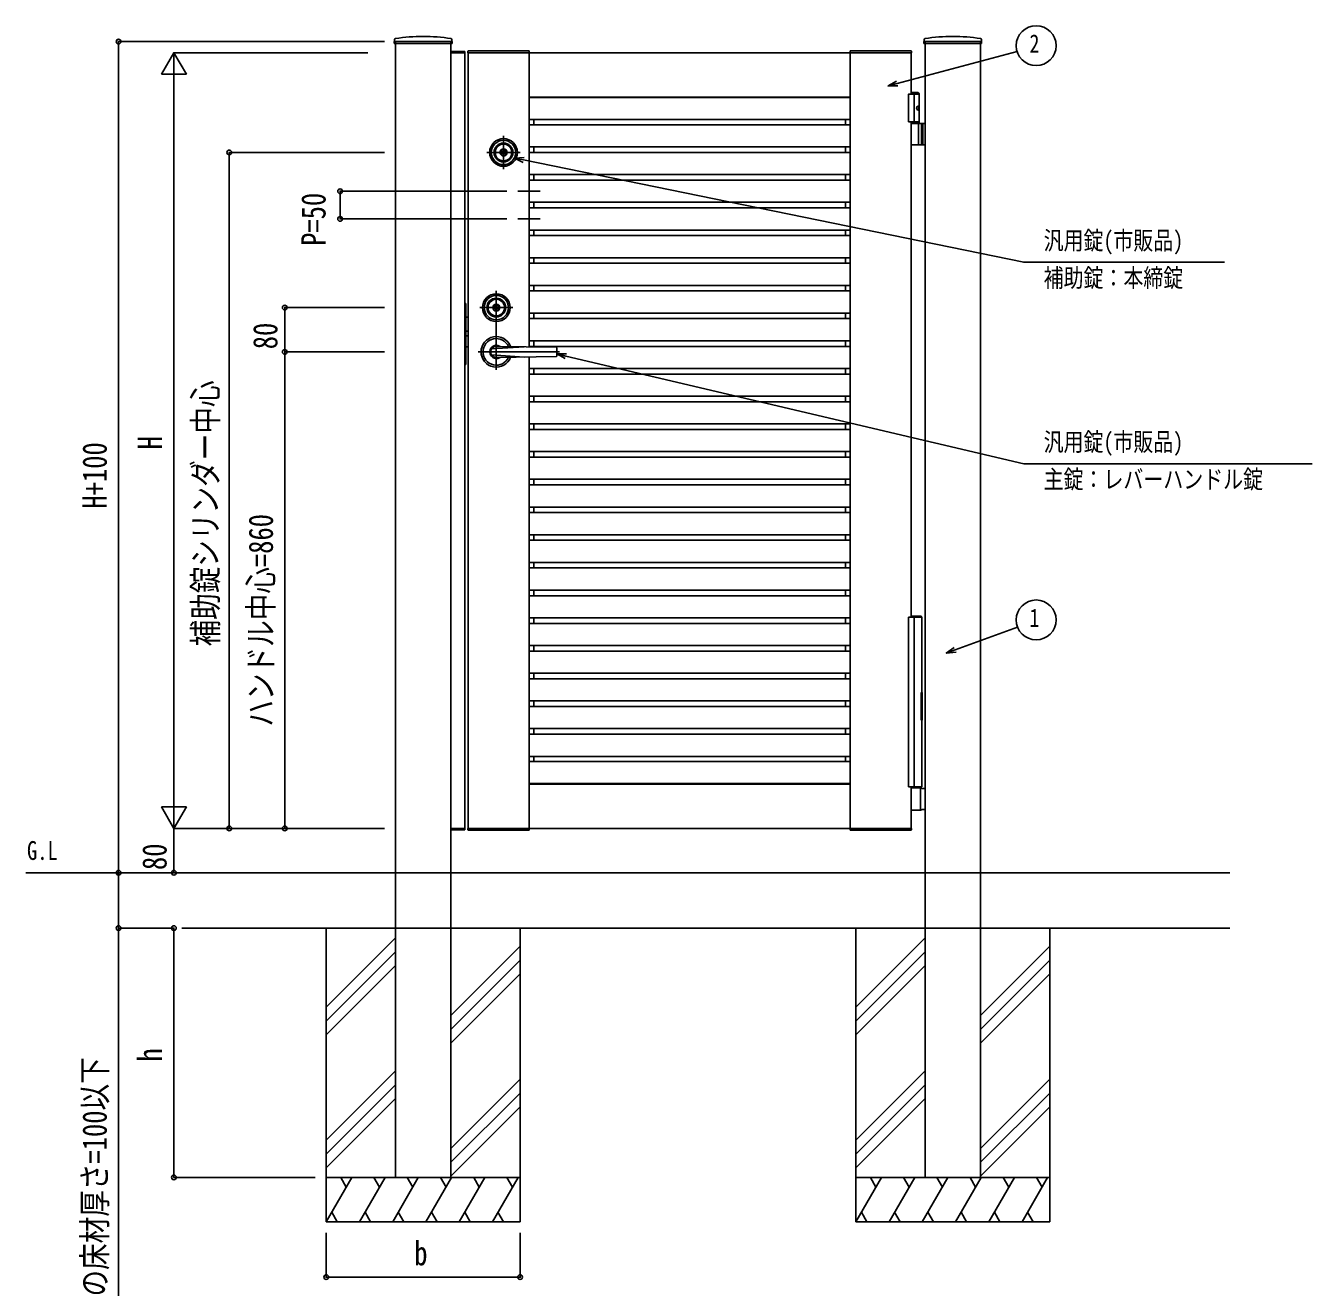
# Model space of a CAD drawing. Units: millimetres, scale not verified. Extents: x -4205 to 4205, y -2970 to 2970.
# Drawn here: x -1203 to 1119, y -976 to 1301 of the extents above; entities that cross this region are included whole.
import ezdxf
from ezdxf.enums import TextEntityAlignment as Align

# ---------------------------------------------------------------- set-up
doc = ezdxf.new("R2010")
doc.units = ezdxf.units.MM
doc.header["$LTSCALE"] = 10
for name, color, linetype in [('0-2_USER1', 3, 'Continuous'), ('0-3_YKK_A1', 4, 'Continuous'), ('0-4_YKK_D', 6, 'Continuous')]:
    doc.layers.add(name, color=color, linetype=linetype)
doc.styles.add('ＭＳ ゴシック', font='')
doc.styles.get('ＭＳ ゴシック').set_extended_font_data('MS Gothic')

msp = doc.modelspace()

# ---------------------------------------------------------------- linework, layer by layer
at = {"layer": '0-3_YKK_A1'}
for p, q in [((-537.73, 1276.02), (-538.08, 1269.36)), ((-537.58, 1268.83), (-434.38, 1268.83)), ((-535.98, 1272.33), (-535.98, 1268.83)), ((-535.98, -227.67), (-535.98, 1268.83)), ((-436.18, 1252.33), (-436.07, 1254.36)), ((-435.98, -227.67), (-435.98, 1268.83)), ((-411.29, 1254.83), (-435.57, 1254.83)), ((-434.23, 1276.02), (-433.88, 1269.36)), ((-410.79, 1254.36), (-410.68, 1252.33)), ((-405.35, 1254.88), (-405.48, 1252.33)), ((-404.35, 1255.83), (-295.61, 1255.83)), ((-294.61, 1254.88), (-294.48, 1252.33)), ((284.65, 1254.88), (284.52, 1252.33)), ((394.39, 1255.83), (285.65, 1255.83)), ((395.39, 1254.88), (395.52, 1252.33)), ((418.27, 1276.02), (417.92, 1269.36)), ((418.42, 1268.83), (521.62, 1268.83)), ((420.02, -227.67), (420.02, 1268.83)), ((520.02, 1272.33), (520.02, 1268.83)), ((520.02, -227.67), (520.02, 1268.83)), ((521.77, 1276.02), (522.12, 1269.36)), ((-410.68, 1252.33), (-436.18, 1252.33)), ((-410.98, 1252.33), (-435.98, 1252.33)), ((-405.48, 1252.33), (-294.48, 1252.33)), ((-294.98, 1252.33), (-294.98, 721.52)), ((395.52, 1252.33), (284.52, 1252.33)), ((285.02, 1252.33), (285.02, -147.67)), ((-294.98, 1172.33), (285.02, 1172.33)), ((-294.98, 1171.53), (285.02, 1171.53)), ((-286.18, 1172.33), (-286.18, 1171.53)), ((276.22, 1172.33), (276.22, 1171.53)), ((407.52, 1180.33), (395.02, 1180.33)), ((409.52, 1178.33), (395.02, 1178.33)), ((400.02, 1177.33), (400.02, 1127.33)), ((407.52, 1180.33), (409.52, 1178.33)), ((409.52, 1124.33), (409.52, 1178.33)), ((407.21, 1152.75), (407.8, 1152.75)), ((407.21, 1151.91), (407.8, 1151.91)), ((408.22, 1154.43), (408.82, 1154.43)), ((408.22, 1150.23), (408.82, 1150.23)), ((-294.98, 1131.53), (285.02, 1131.53)), ((-294.98, 1122.33), (285.02, 1122.33)), ((-286.18, 1131.53), (-286.18, 1122.33)), ((276.22, 1131.53), (276.22, 1122.33)), ((409.52, 1127.33), (390.02, 1127.33)), ((395.02, 1127.33), (395.02, 233.33)), ((395.02, 1124.33), (420.02, 1124.33)), ((407.83, 1087.83), (407.83, 1122.83)), ((413.52, 1124.33), (413.52, 1086.33)), ((416.02, 1124.33), (416.02, 1086.33)), ((-340.98, 1102.33), (-340.98, 1042.33)), ((-310.98, 1072.33), (-370.98, 1072.33)), ((-345.33, 1072.02), (-343.88, 1071.18)), ((-344.73, 1073.38), (-343.34, 1072.58)), ((-343.88, 1071.18), (-342.33, 1071.18)), ((-343.34, 1072.58), (-342.66, 1072.58)), ((-342.33, 1071.18), (-341.64, 1072.38)), ((-341.64, 1072.38), (-340.32, 1072.38)), ((-340.32, 1072.38), (-339.63, 1071.18)), ((-339.88, 1073.58), (-339.3, 1072.58)), ((-339.63, 1071.18), (-338.08, 1071.18)), ((-339.3, 1072.58), (-338.62, 1072.58)), ((-338.62, 1072.58), (-337.23, 1073.38)), ((-338.08, 1071.18), (-336.63, 1072.02)), ((-337.23, 1073.38), (-336.63, 1073.38)), ((-336.63, 1072.02), (-336.63, 1073.38)), ((-294.98, 1082.33), (285.02, 1082.33)), ((-294.98, 1072.33), (285.02, 1072.33)), ((-286.18, 1082.33), (-286.18, 1072.33)), ((276.22, 1082.33), (276.22, 1072.33)), ((420.02, 1086.33), (395.02, 1086.33)), ((-294.98, 1032.33), (285.02, 1032.33)), ((-294.98, 1022.33), (285.02, 1022.33)), ((-286.18, 1032.33), (-286.18, 1022.33)), ((276.22, 1032.33), (276.22, 1022.33)), ((-314.98, 1002.33), (-274.98, 1002.33)), ((-294.98, 982.33), (285.02, 982.33)), ((-286.18, 982.33), (-286.18, 973.13)), ((276.22, 982.33), (276.22, 973.13)), ((-314.98, 952.33), (-274.98, 952.33)), ((-294.98, 972.33), (285.02, 972.33)), ((-294.98, 932.33), (285.02, 932.33)), ((-286.18, 932.33), (-286.18, 922.33)), ((276.22, 932.33), (276.22, 922.33)), ((-294.98, 922.33), (285.02, 922.33)), ((-294.98, 882.33), (285.02, 882.33)), ((-294.98, 872.33), (285.02, 872.33)), ((-286.18, 882.33), (-286.18, 872.33)), ((276.22, 882.33), (276.22, 872.33)), ((-353.98, 679.83), (-353.98, 822.33)), ((-294.98, 832.33), (285.02, 832.33)), ((-294.98, 822.33), (285.02, 822.33)), ((-286.18, 831.53), (-286.18, 822.33)), ((276.22, 831.53), (276.22, 822.33)), ((-410.98, 798.83), (-410.48, 798.83)), ((-410.48, 689.83), (-410.48, 799.83)), ((-410.48, 799.83), (-408.98, 799.83)), ((-408.98, 689.83), (-408.98, 799.83)), ((-383.98, 792.33), (-323.98, 792.33)), ((-358.33, 792.02), (-356.88, 791.18)), ((-357.73, 793.38), (-356.34, 792.58)), ((-356.88, 791.18), (-355.33, 791.18)), ((-356.34, 792.58), (-355.66, 792.58)), ((-355.33, 791.18), (-354.64, 792.38)), ((-354.64, 792.38), (-353.32, 792.38)), ((-353.32, 792.38), (-352.63, 791.18)), ((-352.88, 793.58), (-352.3, 792.58)), ((-352.63, 791.18), (-351.08, 791.18)), ((-352.3, 792.58), (-351.62, 792.58)), ((-351.62, 792.58), (-350.23, 793.38)), ((-351.08, 791.18), (-349.63, 792.02)), ((-350.23, 793.38), (-349.63, 793.38)), ((-349.63, 792.02), (-349.63, 793.38)), ((-410.48, 778.33), (-408.98, 778.33)), ((-408.98, 774.83), (-404.98, 774.83)), ((-294.98, 782.33), (285.02, 782.33)), ((-294.98, 772.33), (285.02, 772.33)), ((-286.18, 782.33), (-286.18, 772.33)), ((276.22, 782.33), (276.22, 772.33)), ((-408.98, 749.83), (-404.98, 749.83)), ((-408.98, 741.33), (-404.98, 741.33)), ((-408.98, 721.33), (-404.98, 721.33)), ((-303.98, 721.64), (-362.49, 717.58)), ((-353.98, 722.33), (-245.97, 720.84)), ((-294.98, 732.33), (285.02, 732.33)), ((-294.98, 722.33), (285.02, 722.33)), ((-286.18, 732.33), (-286.18, 722.33)), ((276.22, 732.33), (276.22, 722.33)), ((-410.48, 711.33), (-408.98, 711.33)), ((-239.98, 712.33), (-386.48, 712.33)), ((-303.98, 703.02), (-362.49, 707.08)), ((-245.97, 703.81), (-353.98, 702.33)), ((-294.98, 703.14), (-294.98, -147.67)), ((-244.98, 719.84), (-244.98, 704.81)), ((-410.98, 690.83), (-410.48, 690.83)), ((-410.48, 689.83), (-408.98, 689.83)), ((-294.98, 682.33), (285.02, 682.33)), ((-286.18, 682.33), (-286.18, 672.33)), ((276.22, 682.33), (276.22, 672.33)), ((-294.98, 672.33), (285.02, 672.33)), ((-294.98, 632.33), (285.02, 632.33)), ((-286.18, 632.33), (-286.18, 622.33)), ((276.22, 632.33), (276.22, 622.33)), ((-294.98, 622.33), (285.02, 622.33)), ((-294.98, 582.33), (285.02, 582.33)), ((-286.18, 582.33), (-286.18, 572.33)), ((276.22, 582.33), (276.22, 572.33)), ((-294.98, 572.33), (285.02, 572.33)), ((-294.98, 532.33), (285.02, 532.33)), ((-294.98, 522.33), (285.02, 522.33)), ((-286.18, 532.33), (-286.18, 522.33)), ((276.22, 532.33), (276.22, 522.33)), ((-294.98, 482.33), (285.02, 482.33)), ((-294.98, 472.33), (285.02, 472.33)), ((-286.18, 482.33), (-286.18, 472.33)), ((276.22, 482.33), (276.22, 472.33)), ((-294.98, 432.33), (285.02, 432.33)), ((-294.98, 422.33), (285.02, 422.33)), ((-286.18, 432.33), (-286.18, 422.33)), ((276.22, 432.33), (276.22, 422.33)), ((-294.98, 382.33), (285.02, 382.33)), ((-294.98, 372.33), (285.02, 372.33)), ((-286.18, 382.33), (-286.18, 372.33)), ((276.22, 382.33), (276.22, 372.33)), ((-294.98, 332.33), (285.02, 332.33)), ((-286.18, 332.33), (-286.18, 322.33)), ((276.22, 332.33), (276.22, 322.33)), ((-294.98, 322.33), (285.02, 322.33)), ((-294.98, 282.33), (285.02, 282.33)), ((-286.18, 282.33), (-286.18, 272.33)), ((276.22, 282.33), (276.22, 272.33)), ((-294.98, 272.33), (285.02, 272.33)), ((-294.98, 232.33), (285.02, 232.33)), ((-286.18, 232.33), (-286.18, 222.33)), ((276.22, 232.33), (276.22, 222.33)), ((390.02, 233.33), (390.02, -72.67)), ((390.02, 233.33), (414.02, 233.33)), ((395.02, 235.33), (412.77, 235.33)), ((400.02, 233.33), (400.02, -72.67)), ((413.77, 233.33), (413.77, 234.33)), ((414.02, 97.33), (414.02, 233.33)), ((-294.98, 222.33), (285.02, 222.33)), ((-294.98, 182.33), (285.02, 182.33)), ((-294.98, 172.33), (285.02, 172.33)), ((-286.18, 182.33), (-286.18, 172.33)), ((276.22, 182.33), (276.22, 172.33)), ((-294.98, 132.33), (285.02, 132.33)), ((-294.98, 122.33), (285.02, 122.33)), ((-286.18, 132.33), (-286.18, 122.33)), ((276.22, 132.33), (276.22, 122.33)), ((415.02, 97.33), (413.05, 97.33)), ((413.05, 97.33), (413.05, 47.33)), ((415.02, 97.33), (415.02, 47.33)), ((-294.98, 82.33), (285.02, 82.33)), ((-294.98, 72.33), (285.02, 72.33)), ((-286.18, 82.33), (-286.18, 72.33)), ((276.22, 82.33), (276.22, 72.33)), ((415.02, 47.33), (413.05, 47.33)), ((414.02, -72.67), (414.02, 47.33)), ((-294.98, 32.33), (285.02, 32.33)), ((-286.18, 32.33), (-286.18, 22.33)), ((276.22, 32.33), (276.22, 22.33)), ((-294.98, 22.33), (285.02, 22.33)), ((-294.98, -17.67), (285.02, -17.67)), ((-286.18, -17.67), (-286.18, -26.87)), ((276.22, -17.67), (276.22, -26.87)), ((-294.98, -26.87), (285.02, -26.87)), ((-294.98, -66.87), (285.02, -66.87)), ((-294.98, -67.67), (285.02, -67.67)), ((-286.18, -66.87), (-286.18, -67.67)), ((276.22, -66.87), (276.22, -67.67)), ((414.02, -72.67), (390.02, -72.67)), ((412.37, -74.67), (395.02, -74.67)), ((413.02, -74.67), (395.02, -74.67)), ((411.58, -76.17), (411.58, -113.17)), ((412.66, -74.76), (412.65, -74.75)), ((413.89, -75.59), (412.66, -74.76)), ((413.02, -72.67), (413.02, -74.67)), ((414.17, -75.67), (420.02, -75.67)), ((395.02, -114.67), (412.37, -114.67)), ((412.65, -114.59), (412.66, -114.58)), ((412.66, -114.58), (413.89, -113.75)), ((420.02, -113.67), (414.17, -113.67)), ((-436.18, -147.67), (-436.07, -149.7)), ((-410.68, -147.67), (-436.18, -147.67)), ((-411.29, -150.17), (-435.57, -150.17)), ((-410.79, -149.7), (-410.68, -147.67)), ((-405.48, -147.67), (-294.48, -147.67)), ((-405.35, -150.22), (-405.48, -147.67)), ((-404.35, -151.17), (-295.61, -151.17)), ((-294.61, -150.22), (-294.48, -147.67)), ((395.52, -147.67), (284.52, -147.67)), ((284.65, -150.22), (284.52, -147.67)), ((394.39, -151.17), (285.65, -151.17)), ((395.39, -150.22), (395.52, -147.67)), ((970.02, -227.67), (-1203.45, -227.67)), ((-535.98, -227.67), (-535.98, -777.67)), ((-435.98, -227.67), (-435.98, -777.67)), ((420.02, -227.67), (420.02, -777.67)), ((520.02, -227.67), (520.02, -777.67)), ((970.02, -327.67), (-921.71, -327.67)), ((-660.98, -327.67), (-660.98, -857.67)), ((-535.98, -345.46), (-660.98, -470.46)), ((-310.98, -327.67), (-310.98, -857.67)), ((295.02, -327.67), (295.02, -857.67)), ((420.02, -345.46), (295.02, -470.46)), ((645.02, -327.67), (645.02, -857.67)), ((-535.98, -370.46), (-660.98, -495.46)), ((-310.98, -360.46), (-435.98, -485.46)), ((420.02, -370.46), (295.02, -495.46)), ((645.02, -360.46), (520.02, -485.46)), ((-310.98, -385.46), (-435.98, -510.46)), ((645.02, -385.46), (520.02, -510.46)), ((-535.98, -395.46), (-660.98, -520.46)), ((-310.98, -410.46), (-435.98, -535.46)), ((420.02, -395.46), (295.02, -520.46)), ((645.02, -410.46), (520.02, -535.46)), ((-535.98, -585.46), (-660.98, -710.46)), ((-310.98, -600.46), (-435.98, -725.46)), ((420.02, -585.46), (295.02, -710.46)), ((645.02, -600.46), (520.02, -725.46)), ((-535.98, -610.46), (-660.98, -735.46)), ((-310.98, -625.46), (-435.98, -750.46)), ((420.02, -610.46), (295.02, -735.46)), ((645.02, -625.46), (520.02, -750.46)), ((-535.98, -635.46), (-660.98, -760.46)), ((420.02, -635.46), (295.02, -760.46)), ((-310.98, -650.46), (-435.98, -775.46)), ((645.02, -650.46), (520.02, -775.46)), ((-660.98, -777.67), (-310.98, -777.67)), ((-614.79, -777.67), (-660.98, -857.67)), ((-634.79, -777.67), (-624.79, -794.99)), ((-554.79, -777.67), (-600.98, -857.67)), ((-574.79, -777.67), (-564.79, -794.99)), ((-494.79, -777.67), (-540.98, -857.67)), ((-535.98, -777.67), (-435.98, -777.67)), ((-514.79, -777.67), (-504.79, -794.99)), ((-434.79, -777.67), (-480.98, -857.67)), ((-454.79, -777.67), (-444.79, -794.99)), ((-374.79, -777.67), (-420.98, -857.67)), ((-394.79, -777.67), (-384.79, -794.99)), ((-314.79, -777.67), (-360.98, -857.67)), ((-334.79, -777.67), (-324.79, -794.99)), ((295.02, -777.67), (645.02, -777.67)), ((341.21, -777.67), (295.02, -857.67)), ((321.21, -777.67), (331.21, -794.99)), ((401.21, -777.67), (355.02, -857.67)), ((381.21, -777.67), (391.21, -794.99)), ((461.21, -777.67), (415.02, -857.67)), ((420.02, -777.67), (520.02, -777.67)), ((441.21, -777.67), (451.21, -794.99)), ((521.21, -777.67), (475.02, -857.67)), ((501.21, -777.67), (511.21, -794.99)), ((581.21, -777.67), (535.02, -857.67)), ((561.21, -777.67), (571.21, -794.99)), ((641.21, -777.67), (595.02, -857.67)), ((621.21, -777.67), (631.21, -794.99)), ((-660.98, -857.67), (-310.98, -857.67)), ((-650.98, -840.35), (-640.98, -857.67)), ((-590.98, -840.35), (-580.98, -857.67)), ((-530.98, -840.35), (-520.98, -857.67)), ((-470.98, -840.35), (-460.98, -857.67)), ((-410.98, -840.35), (-400.98, -857.67)), ((-350.98, -840.35), (-340.98, -857.67)), ((295.02, -857.67), (645.02, -857.67)), ((305.02, -840.35), (315.02, -857.67)), ((365.02, -840.35), (375.02, -857.67)), ((425.02, -840.35), (435.02, -857.67)), ((485.02, -840.35), (495.02, -857.67)), ((545.02, -840.35), (555.02, -857.67)), ((605.02, -840.35), (615.02, -857.67))]:
    msp.add_line(p, q, dxfattribs=at)
for points in [[(-535.98, 1272.33), (-435.98, 1272.33), (-435.98, 1268.83)], [(520.02, 1272.33), (420.02, 1272.33), (420.02, 1268.83)], [(-410.98, 1252.33), (-410.98, -147.67), (-435.98, -147.67)], [(-404.98, -147.67), (-404.98, 1252.33), (395.02, 1252.33), (395.02, 1177.33)], [(409.52, 1177.33), (390.02, 1177.33), (390.02, 1127.33)], [(407.8, 1152.75), (407.91, 1152.77), (408.02, 1152.81), (408.12, 1152.89), (408.21, 1153), (408.28, 1153.12), (408.32, 1153.27), (408.34, 1153.43), (408.34, 1153.59)], [(408.34, 1151.07), (408.34, 1151.23), (408.32, 1151.39), (408.28, 1151.54), (408.21, 1151.66), (408.12, 1151.77), (408.02, 1151.85), (407.91, 1151.89), (407.8, 1151.91)], [(408.93, 1153.59), (408.96, 1153.43), (409, 1153.27), (409.07, 1153.12), (409.15, 1153), (409.25, 1152.89), (409.31, 1152.84)], [(409.31, 1151.82), (409.25, 1151.77), (409.15, 1151.66), (409.07, 1151.54), (409, 1151.39), (408.96, 1151.23), (408.93, 1151.07)], [(-345.33, 1072.02), (-345.33, 1073.38), (-344.73, 1073.38)], [(-342.66, 1072.58), (-342.08, 1073.58), (-339.88, 1073.58)], [(-358.33, 792.02), (-358.33, 793.38), (-357.73, 793.38)], [(-355.66, 792.58), (-355.08, 793.58), (-352.88, 793.58)], [(395.02, -72.67), (395.02, -147.67), (-404.98, -147.67)]]:
    msp.add_lwpolyline(points, dxfattribs=at)
for centre, radius in [((-340.98, 1072.33), 25), ((-340.98, 1072.33), 22), ((-340.98, 1072.33), 17), ((-340.98, 1072.33), 15), ((-340.98, 1072.33), 6.35), ((-340.98, 1072.33), 5.6), ((-353.98, 792.33), 25), ((-353.98, 792.33), 22), ((-353.98, 792.33), 17), ((-353.98, 792.33), 15), ((-353.98, 792.33), 6.35), ((-353.98, 792.33), 5.6)]:
    msp.add_circle(centre, radius, dxfattribs=at)
for centre, radius, start, end in [((-535.73, 1275.91), 2, 99.00123, 177), ((-485.98, 961.83), 320, 80.99877, 99.00123), ((-436.23, 1275.91), 2, 3, 80.99877), ((420.27, 1275.91), 2, 99.00123, 177), ((470.02, 961.83), 320, 80.99877, 99.00123), ((519.77, 1275.91), 2, 3, 80.99877), ((-537.58, 1269.33), 0.5, 177, 270), ((-435.57, 1254.33), 0.5, 90, 177), ((-434.38, 1269.33), 0.5, 270, 3), ((-411.29, 1254.33), 0.5, 3, 90), ((-404.35, 1254.83), 1, 90, 177), ((-295.61, 1254.83), 1, 3, 90), ((285.65, 1254.83), 1, 90, 177), ((394.39, 1254.83), 1, 3, 90), ((418.42, 1269.33), 0.5, 177, 270), ((521.62, 1269.33), 0.5, 270, 3), ((406.33, 1122.83), 1.5, 0, 90), ((-340.98, 1072.33), 2.75, 9.44209, 170.55791), ((-340.98, 1072.33), 2.75, 204.71985, 335.28015), ((406.33, 1087.83), 1.5, 270, 0), ((-353.98, 792.33), 2.75, 9.44209, 170.55791), ((-353.98, 792.33), 2.75, 204.71985, 335.28015), ((-353.98, 712.33), 27.5, 20.53124, 339.46612), ((-353.98, 712.33), 24, 23.83151, 336.16585), ((-353.98, 712.33), 12, 55.64593, 304.35407), ((-921.77, 1422.71), 900, 308.41959, 308.84875), ((-353.98, 712.33), 10, 90, 108.93641), ((-245.98, 719.84), 1, 0, 89.20969), ((-353.98, 712.33), 10, 148.33183, 211.66817), ((-921.77, 1.95), 900, 51.15125, 51.58041), ((-353.98, 712.33), 10, 251.06358, 270), ((-245.98, 704.81), 1, 270.78769, 0), ((412.77, 234.33), 1, 0, 90), ((412.37, -75.17), 0.5, 56.30993, 90), ((414.17, -75.17), 0.5, 236.30993, 270.00001), ((412.37, -114.17), 0.5, 270, 303.69007), ((414.17, -114.17), 0.5, 89.99999, 123.69007), ((-435.57, -149.67), 0.5, 183, 270), ((-411.29, -149.67), 0.5, 270, 357), ((-404.35, -150.17), 1, 183, 270), ((-295.61, -150.17), 1, 270, 357), ((285.65, -150.17), 1, 183, 270), ((394.39, -150.17), 1, 270, 357)]:
    msp.add_arc(centre, radius, start, end, dxfattribs=at)
msp.add_ellipse((406.86, 1152.33), major_axis=(0, -3.5), ratio=0.707107, dxfattribs=at)
for centre, start_param, end_param in [((400.85, 1152.33), 4.6657054, 4.7590726), ((402.04, 1152.33), 4.8528504, 4.9478932), ((402.04, 1152.33), 4.4768847, 4.5719276), ((402.63, 1152.33), 4.8528504, 4.9478932), ((402.63, 1152.33), 4.4768847, 4.5719276)]:
    msp.add_ellipse(centre, major_axis=(0, 9), ratio=0.707107, start_param=start_param, end_param=end_param, dxfattribs=at)
at = {"layer": '0-4_YKK_D'}
for p, q in [((-555.98, 1272.33), (-1036.98, 1272.33)), ((-1035.98, 1272.33), (-1035.98, -227.67)), ((-935.98, 1252.33), (-958.48, 1213.36)), ((-585.98, 1252.33), (-936.98, 1252.33)), ((-935.98, 1252.33), (-913.48, 1213.36)), ((-935.98, 1252.33), (-935.98, 1174.39)), ((-958.48, 1213.36), (-913.48, 1213.36)), ((-935.98, 1207.33), (-935.98, -102.67)), ((-555.98, 1072.33), (-836.98, 1072.33)), ((-835.98, 1072.33), (-835.98, -147.67)), ((-334.98, 1002.33), (-636.98, 1002.33)), ((-635.98, 952.33), (-635.98, 1002.33)), ((-334.98, 952.33), (-636.98, 952.33)), ((-555.98, 792.33), (-736.98, 792.33)), ((-735.98, 792.33), (-735.98, 712.33)), ((-555.98, 712.33), (-736.98, 712.33)), ((-555.98, 712.33), (-736.98, 712.33)), ((-735.98, 712.33), (-735.98, -147.67)), ((-935.98, -147.67), (-935.98, -69.73)), ((-935.98, -147.67), (-958.48, -108.7)), ((-913.48, -108.7), (-958.48, -108.7)), ((-935.98, -147.67), (-913.48, -108.7)), ((-598.47, -147.67), (-936.98, -147.67)), ((-598.47, -147.67), (-936.98, -147.67)), ((-935.98, -147.67), (-935.98, -227.67)), ((-555.98, -147.67), (-836.98, -147.67)), ((-555.98, -147.67), (-736.98, -147.67)), ((-685.62, -227.67), (-1036.98, -227.67)), ((-1005.16, -227.67), (-1036.98, -227.67)), ((-855.98, -227.67), (-936.98, -227.67)), ((-941.71, -327.67), (-1036.98, -327.67)), ((-942, -327.67), (-934.98, -327.67)), ((-935.98, -777.66), (-935.98, -327.67)), ((-680.97, -777.66), (-936.98, -777.66)), ((-661, -877.67), (-661, -958.67)), ((-311, -877.67), (-311, -958.67)), ((-661, -957.67), (-311, -957.67))]:
    msp.add_line(p, q, dxfattribs=at)
for points in [[(353.34, 1192.33), (369.76, 1196.73), (586.01, 1254.68)], [(370.94, 1192.33), (353.34, 1192.33), (368.58, 1201.13)], [(-305.67, 1054.4), (-321.41, 1062.27), (-303.84, 1063.33)], [(-321.41, 1062.27), (-304.76, 1058.87), (598.02, 874.11), (960.25, 874.11)], [(-229.47, 700.26), (-244.98, 708.58), (-227.39, 709.13)], [(-244.98, 708.58), (-228.43, 704.7), (598.02, 510.55), (1118.92, 510.55)], [(458.33, 168.73), (474.3, 174.55), (586.91, 215.59)], [(475.86, 170.27), (458.33, 168.73), (472.74, 178.83)], [(-1035.98, -227.67), (-1035.98, -327.67), (-1035.98, -1480.67)]]:
    msp.add_lwpolyline(points, dxfattribs=at)
for centre, radius in [((620.49, 1265.04), 36), ((-1035.98, 1272.33), 4.25), ((-835.98, 1072.33), 4.25), ((-635.98, 1002.33), 4.25), ((-635.98, 952.33), 4.25), ((-735.98, 792.33), 4.25), ((-735.98, 712.33), 4.25), ((-735.98, 712.33), 4.25), ((620.49, 228.57), 36), ((-835.98, -147.67), 4.25), ((-735.98, -147.67), 4.25), ((-1035.98, -227.67), 4.25), ((-1035.98, -227.67), 4.25), ((-935.98, -227.67), 4.25), ((-1035.98, -327.67), 4.25), ((-935.98, -327.67), 4.25), ((-935.98, -777.66), 4.25), ((-661, -957.67), 4.25), ((-311, -957.67), 4.25)]:
    msp.add_circle(centre, radius, dxfattribs=at)

# ---------------------------------------------------------------- texts
at = {"layer": '0-2_USER1', "style": 'ＭＳ ゴシック', "width": 0.8}
msp.add_text('G.L', height=33.99, dxfattribs=at).set_placement((-1201.18, -214.84), align=Align.BOTTOM_LEFT)
at = {"layer": '0-4_YKK_D', "style": 'ＭＳ ゴシック', "width": 0.8}
for s, height, p in [('2', 32.99, (608.49, 1242.54)), ('汎用錠(市販品)', 32.99, (634.02, 887.06)), ('補助錠：本締錠', 32.99, (634.02, 819.56)), ('汎用錠(市販品)', 32.99, (634.02, 523.5)), ('主錠：レバーハンドル錠', 32.99, (634.02, 456)), ('1', 32.99, (608.49, 206.07)), ('b', 43.99, (-502, -949.67))]:
    msp.add_text(s, height=height, dxfattribs=at).set_placement(p, align=Align.BOTTOM_LEFT)
for s, p in [('P=50', (-648.98, 903.73)), ('80', (-735.98, 717.13)), ('補助錠シリンダー中心', (-843.98, 180.73)), ('H', (-943.98, 536.33)), ('H+100', (-1043.98, 429.53)), ('ハンドル中心=860', (-743.98, 35.93)), ('80', (-935.98, -222.87)), ('h', (-943.98, -568.67)), ('インターロッキング等の床材厚さ=100以下', (-1043.98, -1472.67))]:
    msp.add_text(s, height=43.99, rotation=90, dxfattribs=at).set_placement(p, align=Align.BOTTOM_LEFT)

doc.saveas('drawing.dxf')
